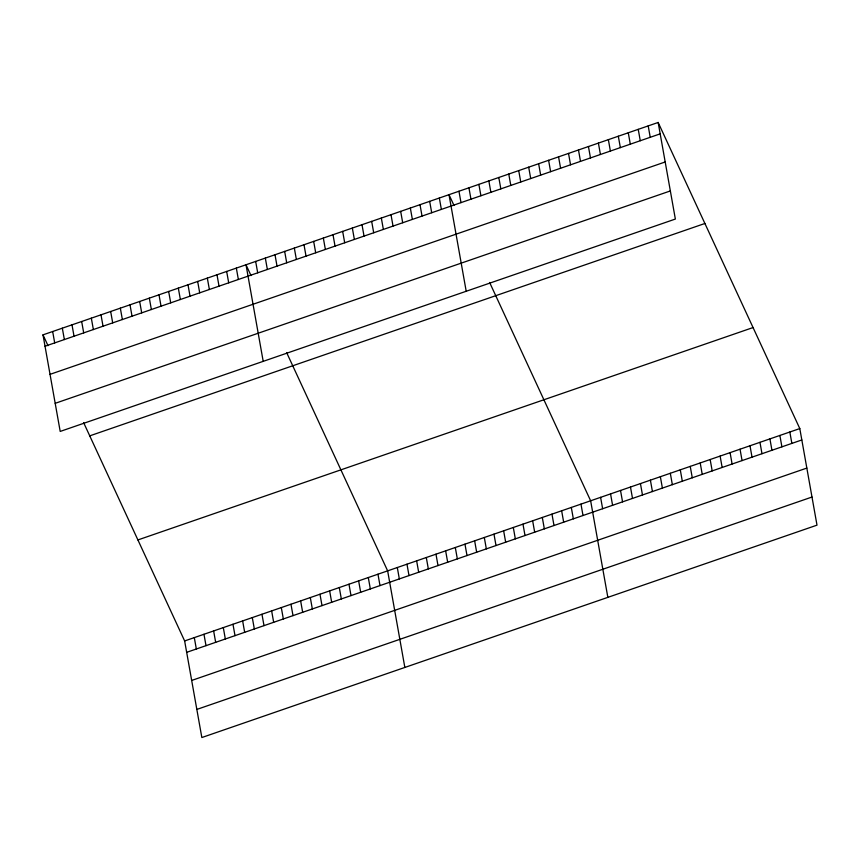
<?xml version="1.0" encoding="UTF-8"?>
<svg xmlns="http://www.w3.org/2000/svg" width="860" height="860" viewBox="0 0 860 860"><rect width="100%" height="100%" fill="white"/><g stroke="black" fill="none" stroke-linecap="round" stroke-linejoin="round"><path stroke-width="1.29" d="M658.158 122.464L675.358 219.053L60.2 431.43L43 334.852L658.158 122.464L799.8 428.57L817 525.148L201.842 737.536L184.642 640.947L83.624 422.636M45.032 346.236L660.19 133.859M50.041 374.347L665.199 161.97M55.201 403.318L670.359 190.931M89.741 435.859L704.899 223.482M137.901 539.94L753.059 327.552M184.642 640.947L799.8 428.57M186.663 652.342L801.821 439.965M191.673 680.453L806.83 468.077M196.832 709.425L811.99 497.037M454.015 205.497L449.006 194.672L466.206 291.26M489.619 282.456L590.637 500.778L607.848 597.367M251.012 275.587L246.003 264.762L263.203 361.35M286.616 352.546L387.645 570.868L404.845 667.446M43 334.852L48.009 345.666M789.835 432.01L791.866 443.394M779.88 435.45L781.901 446.834M769.915 438.879L771.947 450.274M759.961 442.319L761.981 453.714M749.995 445.76L752.027 457.154M740.041 449.2L742.062 460.594M730.075 452.639L732.107 464.034M720.121 456.079L722.142 467.464M710.156 459.519L712.188 470.904M648.203 125.904L650.225 137.299M700.201 462.959L702.233 474.344M638.238 129.344L640.27 140.728M690.236 466.389L692.268 477.784M628.284 132.784L630.305 144.168M680.282 469.829L682.313 481.224M618.318 136.213L620.35 147.608M670.316 473.269L672.348 484.664M608.364 139.653L610.385 151.048M660.362 476.709L662.393 488.104M598.399 143.093L600.43 154.488M650.396 480.149L652.428 491.544M588.444 146.533L590.465 157.928M640.442 483.589L642.474 494.973M578.479 149.973L580.511 161.368M630.477 487.029L632.508 498.413M568.524 153.413L570.545 164.798M620.522 490.458L622.554 501.853M558.559 156.853L560.591 168.237M610.557 493.898L612.589 505.293M548.605 160.293L550.626 171.677M600.603 497.338L602.634 508.733M538.639 163.722L540.671 175.118M528.685 167.162L530.706 178.557M580.973 504.121L583.005 515.505M518.72 170.602L520.751 181.998M571.309 507.454L573.341 518.849M508.765 174.042L510.797 185.438M561.644 510.786L563.666 522.181M498.8 177.482L500.832 188.877M551.97 514.13L554.001 525.524M488.846 180.923L490.877 192.307M542.305 517.462L544.337 528.857M478.88 184.362L480.912 195.747M532.641 520.805L534.673 532.189M468.926 187.792L470.957 199.187M522.977 524.138L525.009 535.533M458.96 191.232L460.992 202.627M513.312 527.481L515.333 538.865M503.637 530.813L505.669 542.208M439.342 198.015L441.363 209.399M493.973 534.157L496.005 545.541M429.667 201.347L431.698 212.743M484.309 537.489L486.341 548.884M420.002 204.691L422.034 216.075M474.645 540.832L476.666 552.217M410.338 208.023L412.37 219.418M464.97 544.165L467.002 555.56M400.674 211.367L402.695 222.751M455.305 547.508L457.337 558.892M390.999 214.699L393.031 226.094M445.641 550.841L447.673 562.236M381.335 218.031L383.366 229.426M435.977 554.173L437.998 565.568M371.671 221.375L373.702 232.77M426.302 557.516L428.334 568.912M362.006 224.707L364.027 236.102M416.638 560.849L418.669 572.244M352.342 228.05L354.363 239.435M406.973 564.192L409.005 575.576M342.667 231.383L344.699 242.778M397.309 567.525L399.33 578.92M333.003 234.726L335.035 246.11M323.338 238.059L325.37 249.454M377.97 574.2L380.002 585.596M313.674 241.402L315.695 252.786M368.306 577.544L370.337 588.928M303.999 244.734L306.031 256.13M358.642 580.876L360.673 592.271M294.335 248.078L296.367 259.462M348.977 584.22L350.998 595.604M284.671 251.41L286.702 262.805M339.302 587.552L341.334 598.947M275.006 254.743L277.027 266.138M329.638 590.884L331.67 602.279M265.332 258.086L267.363 269.481M319.974 594.228L322.005 605.623M255.667 261.418L257.699 272.813M310.31 597.56L312.331 608.955M300.635 600.904L302.666 612.298M236.339 268.094L238.36 279.489M290.97 604.236L293.002 615.631M226.664 271.438L228.696 282.822M281.306 607.579L283.338 618.963M217 274.77L219.031 286.165M271.642 610.912L273.663 622.307M207.335 278.113L209.367 289.498M261.967 614.255L263.998 625.639M197.671 281.446L199.703 292.841M252.302 617.587L254.334 628.982M188.007 284.789L190.028 296.173M242.638 620.931L244.67 632.315M178.332 288.121L180.363 299.517M232.974 624.263L235.006 635.658M168.667 291.465L170.699 302.849M223.31 627.606L225.331 638.991M159.003 294.797L161.035 306.192M213.635 630.939L215.666 642.334M149.339 298.13L151.36 309.525M203.971 634.271L206.002 645.666M139.664 301.473L141.696 312.868M194.306 637.615L196.338 649.01M130 304.805L132.031 316.2M120.335 308.149L122.367 319.544M110.671 311.481L112.692 322.876M100.996 314.825L103.028 326.209M91.332 318.157L93.364 329.552M81.668 321.5L83.7 332.885M72.004 324.833L74.025 336.228M62.328 328.176L64.36 339.56M52.664 331.508L54.696 342.904"/></g></svg>
